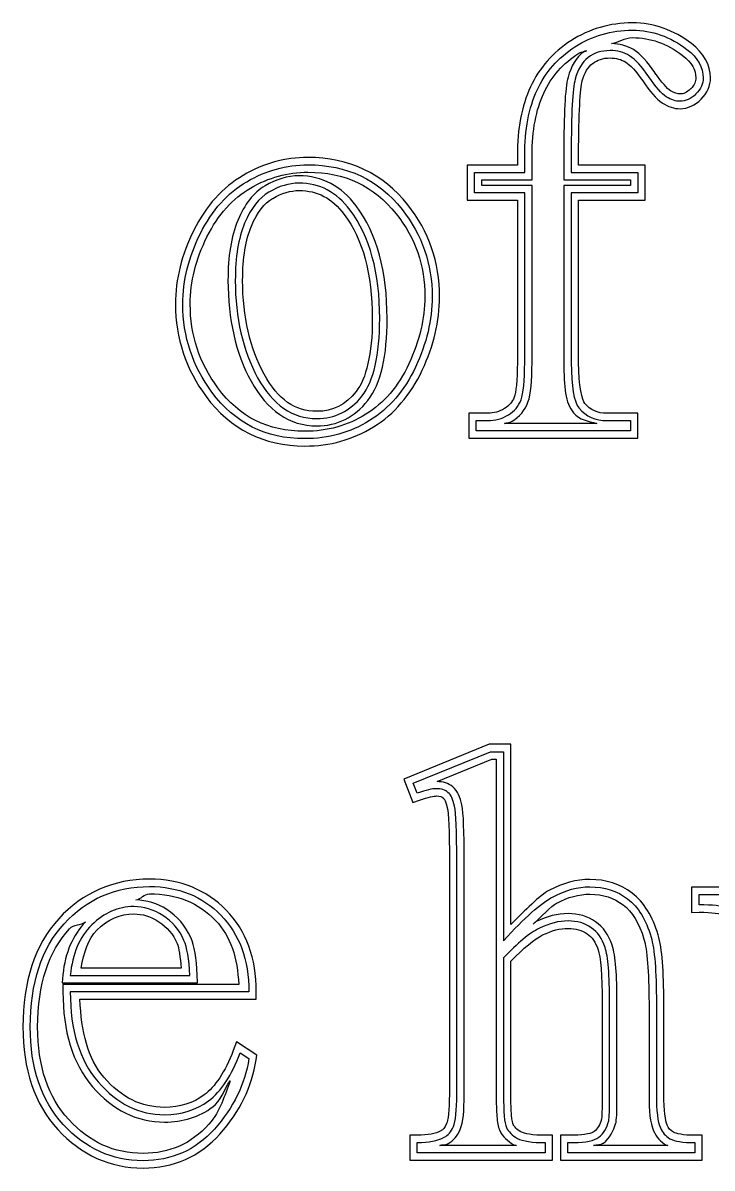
# Model space of a CAD drawing. Extents: x 35 to 204, y 106 to 197.
# Drawn here: x 140.63 to 153.68, y 121.45 to 143.13 of the extents above; entities that cross this region are included whole.
import ezdxf

# ---------------------------------------------------------------- set-up
doc = ezdxf.new("R2010")
doc.units = 0
doc.layers.add('Plast_1', color=7, linetype='CONTINUOUS')

msp = doc.modelspace()

# ---------------------------------------------------------------- linework, layer by layer
at = {"layer": 'Plast_1', "color": 7}
for points in [[(152.16824, 143.13461), (152.16797, 143.13477)], [(151.15428, 142.5625), (151.15628, 142.5645)], [(151.4141, 142.36512), (151.4161, 142.36712)], [(152.36336, 142.03701), (152.36336, 142.03501)], [(152.59366, 142.19137), (152.59366, 142.19337)], [(153.27144, 141.88672), (153.26944, 141.88672), (153.26944, 141.88472)], [(152.73055, 141.61899), (152.73455, 141.61899), (152.73655, 141.61699)], [(153.46897, 141.68925), (153.47097, 141.69125)], [(149.99023, 140.625), (149.99023, 140.44336), (149.03906, 140.44336), (149.03906, 139.78125), (149.99023, 139.78125), (149.99023, 136.70508)], [(150.12898, 136.70522), (150.12898, 139.91983), (149.17848, 139.91983), (149.17848, 140.30431), (150.12898, 140.30431), (150.12898, 140.6247)], [(150.26756, 136.70504), (150.26756, 140.05855), (149.31834, 140.05855), (149.31834, 140.16402), (150.26756, 140.16402), (150.26756, 140.625)], [(150.8711, 140.65623), (150.8711, 140.16404), (152.13087, 140.16404), (152.13087, 140.05857), (150.8711, 140.05857), (150.8711, 139.9199), (150.8711, 136.70506)], [(151.01002, 140.6567), (151.01002, 140.30427), (152.27023, 140.30427), (152.27023, 139.91979), (151.01008, 139.91983)], [(151.15039, 136.70497), (151.15039, 139.78114), (152.41016, 139.78114), (152.41016, 140.44325), (151.15039, 140.44325), (151.15039, 140.65614)], [(145.85752, 139.9609), (145.85742, 139.9609)], [(151.01008, 139.91983), (151.01008, 136.70522)], [(145.35552, 139.81051), (145.35752, 139.81051)], [(146.71094, 139.50582), (146.71294, 139.50582)], [(143.86328, 139.20898), (143.86328, 139.20698)], [(144.11328, 139.08207), (144.11328, 139.08407)], [(144.31836, 136.22656), (144.31836, 136.22856)], [(149.92973, 136.05078), (149.92773, 136.04878), (149.92773, 136.04678)], [(149.42969, 135.74403), (149.07031, 135.74403), (149.07031, 135.27333), (152.27148, 135.27333), (152.27148, 135.74403), (151.6875, 135.74403)], [(151.05274, 135.75193), (151.05274, 135.74993)], [(151.68824, 135.6052), (152.13145, 135.6052), (152.13145, 135.41296), (149.21053, 135.41296), (149.21053, 135.6052), (149.42947, 135.6052)], [(151.4922, 135.55266), (149.74806, 135.55266)], [(149.45508, 129.47656), (147.83789, 128.81445), (148.01367, 128.37695), (148.13867, 128.41995)], [(149.86725, 126.06416), (149.86725, 129.47627), (149.72858, 129.47627), (149.45508, 129.47656)], [(148.09459, 128.55118), (148.01979, 128.73808), (149.48292, 129.33615), (149.7285, 129.33617)], [(149.7285, 129.33617), (149.7285, 125.75844)], [(148.46899, 128.7712), (149.50978, 129.19727)], [(149.50978, 129.19727), (149.58988, 129.19727), (149.58988, 125.48828), (149.58988, 125.39848), (149.58988, 122.8477)], [(148.58594, 128.46095), (148.58794, 128.46095), (148.58794, 128.45895)], [(148.66214, 128.27927), (148.66214, 128.27727), (148.66414, 128.27527)], [(148.70324, 127.27527), (148.70324, 122.84754)], [(148.84216, 122.84816), (148.84216, 127.27493)], [(148.98269, 122.84738), (148.98269, 127.27511)], [(143.02745, 126.92379), (143.02734, 126.92383)], [(143.02712, 126.64448), (143.02734, 126.64453)], [(151.36355, 126.63882), (151.36329, 126.63867)], [(153.28906, 126.77344), (153.28906, 126.29492), (153.43164, 126.29692)], [(155.28327, 123.36123), (155.28327, 126.77334), (153.28906, 126.77344)], [(153.42907, 126.43657), (153.42907, 126.63415), (155.14317, 126.63415), (155.14317, 123.3608)], [(150.73264, 126.4689), (150.73464, 126.4689)], [(143.20117, 126.11719), (143.20317, 126.11719), (143.20317, 126.11519)], [(144.27734, 126.14258), (144.27734, 126.14058)], [(151.30856, 125.89035), (151.31056, 125.88835)], [(151.51759, 125.58757), (151.51759, 125.58557), (151.51959, 125.58557)], [(149.72856, 125.43266), (149.72856, 122.84816)], [(149.86716, 122.84738), (149.86716, 125.36886)], [(141.38672, 125.11518), (141.37302, 124.96284), (141.52731, 124.96284), (143.93747, 124.96284), (143.92947, 125.10933)], [(143.62703, 125.24019), (141.73055, 125.24019)], [(144.7168, 124.93159), (141.38672, 124.93159), (141.38672, 124.79292)], [(141.52643, 125.10163), (143.79054, 125.10163)], [(144.90658, 124.79192), (141.52643, 124.79192)], [(141.70909, 124.6523), (145.04698, 124.6523), (145.04698, 124.79098)], [(151.59769, 124.57776), (151.59769, 122.84729)], [(151.73632, 122.84816), (151.73632, 124.57828)], [(151.87518, 122.84784), (151.87518, 124.57831)], [(152.48243, 124.57813), (152.48243, 122.84766)], [(152.62272, 124.57832), (152.62272, 122.8482)], [(152.76178, 122.84737), (152.76178, 124.57784)], [(145.04496, 123.50581), (145.05866, 123.59371), (144.67194, 123.84371), (144.61144, 123.6816)], [(144.74104, 123.63316), (144.90658, 123.52636)], [(151.85558, 122.31049), (151.85758, 122.31649), (151.85758, 122.32049)], [(141.28906, 122.18359), (141.29106, 122.18159)], [(148.0938, 122.07399), (147.95513, 122.07399), (147.95513, 121.60329), (150.65825, 121.60329), (150.65825, 122.07399), (150.51958, 122.07399)], [(148.54507, 122.16199), (148.54307, 122.15999), (148.54107, 122.15799)], [(149.65438, 122.16801), (149.65438, 122.16601), (149.65638, 122.16401)], [(150.05669, 122.13839), (150.05469, 122.13839)], [(151.0586, 122.07387), (150.80665, 122.07387), (150.80665, 121.60317), (153.48829, 121.60317), (153.48829, 122.07387), (153.34962, 122.07387)], [(152.82618, 122.26524), (152.82618, 122.26724), (152.82618, 122.26924)], [(150.51886, 121.93503), (150.51886, 121.7428), (148.09455, 121.7428), (148.09455, 121.93503)], [(149.9748, 121.88248), (148.52167, 121.88248)], [(148.67011, 121.91178), (148.67211, 121.91378)], [(149.922, 121.89448), (149.924, 121.89248), (149.926, 121.89048)], [(153.34898, 121.93503), (153.34898, 121.7428), (150.94603, 121.7428), (150.94603, 121.93503), (151.05817, 121.93503)], [(152.84181, 121.88267), (151.4336, 121.88267)], [(151.6172, 121.92567), (151.6192, 121.92567), (151.6212, 121.92767)]]:
    msp.add_lwpolyline(points, dxfattribs=at)
for points in [[(152.16788, 142.85548)], [(151.29688, 142.6055)], [(146.02344, 140.58784)], [(146.02262, 140.44848)], [(146.02344, 140.30868)], [(145.85708, 140.10139)], [(145.85742, 140.24019)], [(142.7286, 126.26559)], [(141.52643, 125.10163)]]:
    msp.add_lwpolyline(points, close=True, dxfattribs=at)
for points in [[(152.16797, 143.13477), (151.74142, 143.13477), (151.34998, 143.02125), (151.00391, 142.79688)], [(153.28543, 142.74203), (152.95091, 143.00051), (152.57215, 143.13461), (152.16824, 143.13461)], [(151.07948, 142.68056), (151.403433, 142.890593), (151.766547, 142.99561), (152.16882, 142.99561)], [(152.16882, 142.99561), (152.542613, 142.99561), (152.886147, 142.874573), (153.19942, 142.6325)], [(151.00391, 142.79688), (150.66306, 142.57722), (150.40561, 142.28316), (150.23828, 141.92188)], [(150.36394, 141.86355), (150.520573, 142.201743), (150.759087, 142.47408), (151.07948, 142.68056)], [(151.77335, 142.7422), (151.90798, 142.7718), (152.0205, 142.85548), (152.16788, 142.85548)], [(152.18741, 142.62892), (152.0636, 142.70482), (151.92109, 142.73741), (151.77335, 142.7422)], [(152.16797, 142.85547), (152.51165, 142.85547), (152.82125, 142.74714), (153.11328, 142.52148)], [(153.64871, 142.09359), (153.64871, 142.34111), (153.51405, 142.56465), (153.28543, 142.74203)], [(150.49021, 141.80469), (150.63615, 142.11979), (150.85433, 142.3692), (151.15428, 142.5625)], [(151.24417, 142.58787), (151.1012, 142.47976), (151.00644, 142.31271), (150.9512, 142.10936)], [(151.33046, 142.4776), (151.21654, 142.39216), (151.13466, 142.256883), (151.08482, 142.07177)], [(151.15628, 142.5645), (151.18308, 142.5819), (151.21888, 142.5745), (151.24608, 142.5899)], [(151.29687, 142.60547), (151.28147, 142.59517), (151.25887, 142.59947), (151.24417, 142.58787)], [(151.24608, 142.5899), (151.26158, 142.5989), (151.28118, 142.5969), (151.29688, 142.6055)], [(151.74697, 142.6111), (151.583217, 142.6111), (151.44438, 142.5666), (151.33046, 142.4776)], [(151.4161, 142.36712), (151.5045, 142.43612), (151.60769, 142.47063), (151.74617, 142.47063)], [(151.74617, 142.47063), (151.8582, 142.47063), (151.95435, 142.44493), (152.04305, 142.39053)], [(152.11542, 142.50964), (152.005067, 142.57728), (151.88225, 142.6111), (151.74697, 142.6111)], [(152.47854, 142.11449), (152.34682, 142.310283), (152.22578, 142.442), (152.11542, 142.50964)], [(152.59366, 142.19337), (152.4564, 142.39719), (152.32748, 142.54307), (152.18741, 142.62892)], [(153.11328, 142.52148), (153.29762, 142.37846), (153.36914, 142.24494), (153.36914, 142.09375)], [(153.19942, 142.6325), (153.4059, 142.4723), (153.50914, 142.292523), (153.50914, 142.09317)], [(151.21879, 142.03505), (151.26309, 142.1996), (151.33106, 142.30284), (151.4141, 142.36512)], [(152.04305, 142.39053), (152.12335, 142.34133), (152.23756, 142.224), (152.36336, 142.03701)], [(150.9512, 142.10936), (150.8881, 141.87975), (150.8711, 141.4211), (150.8711, 140.65623)], [(151.08482, 142.07177), (151.034953, 141.890217), (151.01002, 141.418527), (151.01002, 140.6567)], [(151.15039, 140.65614), (151.15039, 141.41492), (151.18209, 141.90155), (151.21879, 142.03505)], [(152.36336, 142.03501), (152.4995, 141.83633), (152.61123, 141.70014), (152.73055, 141.61899)], [(152.80961, 141.73536), (152.72061, 141.795893), (152.610253, 141.92227), (152.47854, 142.11449)], [(152.88858, 141.85152), (152.83008, 141.89132), (152.72041, 142.00666), (152.59366, 142.19137)], [(153.36914, 142.09375), (153.36914, 142.02795), (153.34424, 141.96306), (153.27144, 141.88672)], [(153.50914, 142.09317), (153.50914, 141.98637), (153.46286, 141.884913), (153.3703, 141.7888)], [(153.47097, 141.69125), (153.58144, 141.80596), (153.64871, 141.94649), (153.64871, 142.09359)], [(150.23828, 141.92188), (150.07089, 141.56048), (149.99023, 141.12764), (149.99023, 140.625)], [(150.12898, 140.6247), (150.12898, 141.112407), (150.2073, 141.525357), (150.36394, 141.86355)], [(150.26756, 140.625), (150.26756, 141.09777), (150.34436, 141.4897), (150.49021, 141.80469)], [(153.07022, 141.78902), (153.02222, 141.78902), (152.96222, 141.80752), (152.88858, 141.85152)], [(153.26944, 141.88472), (153.19704, 141.81312), (153.13595, 141.78902), (153.07022, 141.78902)], [(152.73655, 141.61699), (152.84474, 141.55039), (152.95632, 141.50957), (153.07053, 141.50957)], [(153.07126, 141.64996), (152.989387, 141.64996), (152.90217, 141.678427), (152.80961, 141.73536)], [(153.07053, 141.50957), (153.21763, 141.50957), (153.35744, 141.57777), (153.46897, 141.68925)], [(153.3703, 141.7888), (153.27774, 141.69624), (153.17806, 141.64996), (153.07126, 141.64996)], [(146.02344, 140.58789), (145.59313, 140.58789), (145.18152, 140.47316), (144.79883, 140.24805)], [(147.91602, 139.69136), (147.44414, 140.28308), (146.79923, 140.58784), (146.02344, 140.58784)], [(144.8692, 140.12809), (145.232313, 140.341683), (145.616787, 140.44848), (146.02262, 140.44848)], [(144.93945, 140.0079), (145.28299, 140.20998), (145.64208, 140.30868), (146.02344, 140.30868)], [(146.02262, 140.44848), (146.763087, 140.44848), (147.357593, 140.167247), (147.80614, 139.60478)], [(146.02344, 140.30859), (146.72858, 140.30859), (147.27205, 140.05079), (147.69727, 139.51758)], [(144.79883, 140.24805), (144.40953, 140.02287), (144.0972, 139.67312), (143.86328, 139.20898)], [(143.98812, 139.14555), (144.212393, 139.590543), (144.506087, 139.918057), (144.8692, 140.12809)], [(145.85742, 140.24019), (145.64067, 140.24019), (145.4243, 140.17489), (145.21484, 140.05074)], [(145.85708, 140.10139), (145.668407, 140.10139), (145.47795, 140.04443), (145.28571, 139.93051)], [(146.8236, 139.58876), (146.570847, 139.930513), (146.248673, 140.10139), (145.85708, 140.10139)], [(146.93555, 139.67184), (146.66231, 140.04128), (146.2896, 140.24019), (145.85742, 140.24019)], [(144.11328, 139.08407), (144.3278, 139.50914), (144.60292, 139.81325), (144.93945, 140.0079)], [(145.21484, 140.05074), (144.99248, 139.92068), (144.82248, 139.6962), (144.69727, 139.39644)], [(145.28571, 139.93051), (145.097037, 139.820157), (144.94396, 139.62436), (144.82648, 139.34312)], [(145.35752, 139.81051), (145.53254, 139.91422), (145.69693, 139.9609), (145.85752, 139.9609)], [(145.85742, 139.9609), (146.20843, 139.9609), (146.47866, 139.81988), (146.71094, 139.50582)], [(144.95513, 139.28902), (145.06487, 139.55174), (145.20053, 139.71986), (145.35552, 139.81051)], [(147.52344, 137.53902), (147.52344, 138.42765), (147.33268, 139.14232), (146.93555, 139.67184)], [(148.51758, 137.94917), (148.51758, 138.60059), (148.31515, 139.18777), (147.91602, 139.69136)], [(146.71294, 139.50582), (147.06339, 139.03855), (147.24419, 138.38763), (147.24419, 137.53902)], [(147.38429, 137.53824), (147.38429, 138.40686), (147.197393, 139.090367), (146.8236, 139.58876)], [(147.69727, 139.51758), (148.05995, 139.05998), (148.23828, 138.54377), (148.23828, 137.94922)], [(147.80614, 139.60478), (148.187053, 139.124187), (148.37751, 138.572397), (148.37751, 137.94941)], [(143.86328, 139.20698), (143.63412, 138.74864), (143.51758, 138.28192), (143.51758, 137.8105)], [(144.69727, 139.39644), (144.56979, 139.09126), (144.51172, 138.71353), (144.51172, 138.25973)], [(144.82648, 139.34312), (144.709007, 139.061887), (144.65027, 138.700557), (144.65027, 138.25913)], [(144.78911, 138.25973), (144.78911, 138.68878), (144.84761, 139.03174), (144.95513, 139.28902)], [(143.65705, 137.81058), (143.65705, 138.259127), (143.767407, 138.704117), (143.98812, 139.14555)], [(143.79687, 137.81059), (143.79687, 138.23564), (143.90164, 138.65816), (144.11328, 139.08207)], [(144.51172, 138.25973), (144.51172, 137.52937), (144.65509, 136.88942), (144.94922, 136.34957)], [(144.65027, 138.25913), (144.65027, 137.547143), (144.790887, 136.933053), (145.07212, 136.41686)], [(145.19536, 136.48434), (144.92702, 136.97687), (144.78911, 137.56611), (144.78911, 138.25973)], [(148.23828, 137.94922), (148.23828, 137.53366), (148.13819, 137.11245), (147.93555, 136.67969)], [(148.37751, 137.94941), (148.37751, 137.511543), (148.272493, 137.068333), (148.06246, 136.61978)], [(148.18945, 136.5605), (148.40688, 137.02484), (148.51758, 137.489), (148.51758, 137.94917)], [(143.51758, 137.8105), (143.51758, 137.16759), (143.71332, 136.57914), (144.0957, 136.06245)], [(144.20705, 136.14453), (143.840383, 136.639357), (143.65705, 137.194707), (143.65705, 137.81058)], [(144.31836, 136.22856), (143.96818, 136.70114), (143.79687, 137.2224), (143.79687, 137.81059)], [(147.24419, 137.53902), (147.24419, 136.85986), (147.12774, 136.39772), (146.93755, 136.15621)], [(147.04788, 136.06977), (147.272153, 136.354563), (147.38429, 136.844053), (147.38429, 137.53824)], [(147.1582, 135.98434), (147.41656, 136.31241), (147.52344, 136.82981), (147.52344, 137.53902)], [(147.93555, 136.67969), (147.73501, 136.25143), (147.4646, 135.9372), (147.11914, 135.72461)], [(148.06246, 136.61978), (147.85242, 136.171227), (147.562283, 135.833033), (147.19205, 135.6052)], [(149.99023, 136.70508), (149.99023, 136.36237), (149.96003, 136.13007), (149.92973, 136.05078)], [(150.05958, 136.00035), (150.105847, 136.12139), (150.12898, 136.356347), (150.12898, 136.70522)], [(150.18946, 135.95113), (150.25166, 136.11393), (150.26756, 136.35), (150.26756, 136.70504)], [(150.8711, 136.70506), (150.8711, 136.23921), (150.8985, 135.93928), (151.05274, 135.75193)], [(151.01008, 136.70522), (151.01008, 136.249547), (151.059917, 135.961193), (151.15959, 135.84016)], [(151.26758, 135.92958), (151.22248, 135.98428), (151.15039, 136.25947), (151.15039, 136.70497)], [(145.07212, 136.41686), (145.356913, 135.900673), (145.730703, 135.64258), (146.19349, 135.64258)], [(146.19341, 135.78121), (145.78303, 135.78121), (145.46449, 135.99749), (145.19536, 136.48434)], [(147.26562, 135.48628), (147.66063, 135.72936), (147.96991, 136.09165), (148.18945, 136.5605)], [(145.96484, 135.40234), (145.265, 135.40234), (144.73025, 135.6695), (144.31836, 136.22656)], [(144.94922, 136.34957), (145.24945, 135.8054), (145.67871, 135.50387), (146.19336, 135.50387)], [(144.0957, 136.06245), (144.55244, 135.44474), (145.19087, 135.123), (145.96484, 135.123)], [(145.96388, 135.26345), (145.226973, 135.26345), (144.641363, 135.557143), (144.20705, 136.14453)], [(146.19336, 135.50387), (146.57702, 135.50387), (146.91239, 135.6722), (147.1582, 135.98434)], [(146.93755, 136.15621), (146.7348, 135.89876), (146.50037, 135.78121), (146.19341, 135.78121)], [(146.19349, 135.64258), (146.538803, 135.64258), (146.8236, 135.784977), (147.04788, 136.06977)], [(149.92773, 136.04678), (149.89553, 135.95548), (149.84003, 135.88886), (149.74609, 135.83193)], [(149.81928, 135.712), (149.93676, 135.7832), (150.01686, 135.879317), (150.05958, 136.00035)], [(149.89063, 135.59176), (150.03084, 135.67676), (150.13595, 135.80153), (150.18946, 135.95113)], [(149.74609, 135.83193), (149.64999, 135.77363), (149.54883, 135.74403), (149.42969, 135.74403)], [(151.05274, 135.74993), (151.16102, 135.62117), (151.33134, 135.59396), (151.4922, 135.55266)], [(151.15959, 135.84016), (151.29131, 135.68352), (151.467527, 135.6052), (151.68824, 135.6052)], [(151.6875, 135.74403), (151.50052, 135.74403), (151.37434, 135.80333), (151.26758, 135.92958)], [(147.19205, 135.6052), (146.825383, 135.377367), (146.415993, 135.26345), (145.96388, 135.26345)], [(147.11914, 135.72461), (146.77431, 135.51034), (146.39352, 135.40234), (145.96484, 135.40234)], [(149.42947, 135.6052), (149.571863, 135.6052), (149.7018, 135.6408), (149.81928, 135.712)], [(149.74806, 135.55266), (149.79426, 135.57076), (149.84766, 135.56566), (149.89063, 135.59176)], [(145.96484, 135.123), (146.44039, 135.123), (146.87713, 135.24488), (147.26562, 135.48628)], [(148.4577, 128.63658), (148.382947, 128.63658), (148.26191, 128.608113), (148.09459, 128.55118)], [(148.67664, 128.56718), (148.62324, 128.613447), (148.55026, 128.63658), (148.4577, 128.63658)], [(148.76586, 128.6716), (148.68566, 128.7404), (148.57939, 128.769), (148.46899, 128.7712)], [(148.93579, 128.33175), (148.90799, 128.47471), (148.86169, 128.59188), (148.76586, 128.6716)], [(148.13867, 128.41995), (148.29999, 128.47485), (148.41769, 128.49805), (148.45703, 128.49805)], [(148.45703, 128.49805), (148.52633, 128.49805), (148.56269, 128.48105), (148.58594, 128.46095)], [(148.58794, 128.45895), (148.60374, 128.44615), (148.64044, 128.39095), (148.66214, 128.27927)], [(148.79946, 128.30553), (148.774527, 128.433683), (148.733587, 128.5209), (148.67664, 128.56718)], [(148.66414, 128.27527), (148.68334, 128.18897), (148.70324, 127.83181), (148.70324, 127.27527)], [(148.84216, 127.27493), (148.84216, 127.833837), (148.827927, 128.17737), (148.79946, 128.30553)], [(148.98269, 127.27511), (148.98269, 127.83432), (148.97369, 128.16114), (148.93579, 128.33175)], [(143.02734, 126.92383), (142.34571, 126.92383), (141.76094, 126.66942), (141.30664, 126.17383)], [(144.47863, 126.3359), (144.10101, 126.72495), (143.60648, 126.92379), (143.02745, 126.92379)], [(151.36334, 126.91768), (151.10691, 126.91768), (150.85011, 126.84838), (150.60162, 126.71455)], [(152.16217, 126.65987), (151.938, 126.832), (151.66666, 126.91768), (151.36334, 126.91768)], [(141.40895, 126.07883), (141.839703, 126.548743), (142.379033, 126.7837), (143.02694, 126.7837)], [(142.76931, 126.5312), (142.86711, 126.5438), (142.9225, 126.64448), (143.02712, 126.64448)], [(143.02694, 126.7837), (143.575167, 126.7837), (144.025497, 126.602143), (144.37793, 126.23903)], [(143.02734, 126.64453), (143.54477, 126.64453), (143.95009, 126.47975), (144.27734, 126.14258)], [(150.60162, 126.71455), (150.40366, 126.6108), (150.13792, 126.33766), (149.86725, 126.06416)], [(150.66832, 126.59146), (150.899713, 126.71606), (151.131107, 126.77836), (151.3625, 126.77836)], [(150.73464, 126.4689), (150.94895, 126.5843), (151.1572, 126.63882), (151.36355, 126.63882)], [(151.3625, 126.77836), (151.64018, 126.77836), (151.878697, 126.70182), (152.07805, 126.54874)], [(151.36329, 126.63867), (151.61534, 126.63867), (151.81766, 126.57157), (151.9922, 126.4375)], [(152.65436, 125.8669), (152.55255, 126.21378), (152.39105, 126.48412), (152.16217, 126.65987)], [(142.7279, 126.40457), (142.432427, 126.40457), (142.167213, 126.28887), (141.93226, 126.05747)], [(143.27791, 126.23369), (143.103477, 126.34761), (142.92014, 126.40457), (142.7279, 126.40457)], [(143.3533, 126.34956), (143.17203, 126.46794), (142.97364, 126.52299), (142.76931, 126.5312)], [(149.7285, 125.75844), (150.123653, 126.192747), (150.436927, 126.47042), (150.66832, 126.59146)], [(150.28928, 126.07242), (150.4379, 126.20337), (150.63434, 126.41748), (150.73264, 126.4689)], [(151.9922, 126.4375), (152.16202, 126.3071), (152.29629, 126.09721), (152.38673, 125.78906)], [(152.07805, 126.54874), (152.277403, 126.395667), (152.42514, 126.155373), (152.52126, 125.82786)], [(153.95772, 126.36717), (153.8616, 126.41697), (153.685383, 126.440103), (153.42907, 126.43657)], [(142.02938, 125.95894), (142.2435, 126.16983), (142.46954, 126.26558), (142.7286, 126.26559)], [(142.72852, 126.26563), (142.8932, 126.26563), (143.04638, 126.21833), (143.20117, 126.11719)], [(143.6784, 125.76378), (143.589407, 125.963133), (143.45591, 126.11977), (143.27791, 126.23369)], [(143.80642, 125.82026), (143.70752, 126.04172), (143.5529, 126.22146), (143.3533, 126.34956)], [(144.37793, 126.23903), (144.730363, 125.879477), (144.90658, 125.397107), (144.90658, 124.79192)], [(145.04698, 124.79098), (145.04698, 125.42324), (144.85845, 125.9484), (144.47863, 126.3359)], [(150.95135, 126.27166), (150.75224, 126.27166), (150.54982, 126.21936), (150.34588, 126.11932)], [(151.46893, 126.11737), (151.32263, 126.22065), (151.14548, 126.27166), (150.95135, 126.27166)], [(153.43164, 126.29692), (153.67868, 126.29992), (153.84263, 126.27002), (153.89258, 126.24422)], [(141.30664, 126.17383), (140.85138, 125.67684), (140.62891, 124.98533), (140.62891, 124.125)], [(140.76816, 124.12443), (140.76816, 124.961017), (140.981757, 125.612483), (141.40895, 126.07883)], [(140.9082, 124.12495), (140.9082, 124.93779), (141.11259, 125.54862), (141.51172, 125.98433)], [(141.81641, 126.11714), (141.5759, 125.86511), (141.42656, 125.5317), (141.38672, 125.11518)], [(141.51172, 125.98433), (141.59362, 126.07363), (141.72726, 126.04623), (141.81641, 126.11714)], [(141.93226, 126.05747), (141.700867, 125.829637), (141.56559, 125.511023), (141.52643, 125.10163)], [(143.20317, 126.11519), (143.35895, 126.01549), (143.47192, 125.88376), (143.55083, 125.70699)], [(144.27734, 126.14058), (144.56854, 125.84349), (144.68627, 125.42398), (144.7168, 124.93159)], [(150.40672, 125.99335), (150.218047, 125.900797), (149.991993, 125.7139), (149.72856, 125.43266)], [(150.34588, 126.11932), (150.32888, 126.11132), (150.30648, 126.08192), (150.28928, 126.07242)], [(150.95139, 126.13219), (150.776957, 126.13219), (150.5954, 126.08591), (150.40672, 125.99335)], [(150.46872, 125.86691), (150.64214, 125.95201), (150.80138, 125.99191), (150.95114, 125.99191)], [(150.95114, 125.99191), (151.09877, 125.99191), (151.2128, 125.95791), (151.30856, 125.89035)], [(151.38926, 126.00403), (151.268227, 126.08947), (151.12227, 126.13219), (150.95139, 126.13219)], [(151.65092, 125.63024), (151.59752, 125.79756), (151.5103, 125.922157), (151.38926, 126.00403)], [(151.78338, 125.67206), (151.72298, 125.86124), (151.61744, 126.01609), (151.46893, 126.11737)], [(141.73055, 125.24019), (141.78585, 125.52914), (141.86078, 125.79294), (142.02938, 125.95894)], [(143.79054, 125.10163), (143.77274, 125.414903), (143.73536, 125.63562), (143.6784, 125.76378)], [(143.92947, 125.10933), (143.91127, 125.42994), (143.87827, 125.65848), (143.80642, 125.82026)], [(149.86716, 125.36886), (150.10512, 125.61671), (150.31661, 125.79229), (150.46872, 125.86691)], [(151.31056, 125.88835), (151.40296, 125.82585), (151.47147, 125.73209), (151.51759, 125.58757)], [(152.38673, 125.78906), (152.44483, 125.59353), (152.48243, 125.17811), (152.48243, 124.57813)], [(152.52126, 125.82786), (152.5889, 125.60002), (152.62272, 125.183507), (152.62272, 124.57832)], [(152.76178, 124.57784), (152.76178, 125.18822), (152.73158, 125.60675), (152.65436, 125.8669)], [(143.55083, 125.70699), (143.58283, 125.63499), (143.60623, 125.43817), (143.62703, 125.24019)], [(151.51959, 125.58557), (151.56189, 125.4611), (151.59769, 125.10679), (151.59769, 124.57776)], [(151.73632, 124.57828), (151.73632, 125.112273), (151.707853, 125.462927), (151.65092, 125.63024)], [(151.87518, 124.57831), (151.87518, 125.11535), (151.85428, 125.46167), (151.78338, 125.67206)], [(141.38672, 124.79292), (141.38372, 124.04379), (141.56692, 123.43589), (141.94922, 122.99214)], [(141.52643, 124.79192), (141.523097, 124.065693), (141.699313, 123.496103), (142.05508, 123.08315)], [(142.16027, 123.17379), (141.8593, 123.52313), (141.73307, 124.03616), (141.70909, 124.6523)], [(140.62891, 124.125), (140.62891, 123.32742), (140.8464, 122.67165), (141.28906, 122.18359)], [(141.39293, 122.27683), (140.976417, 122.736057), (140.76816, 123.351923), (140.76816, 124.12443)], [(141.49609, 122.37104), (141.10573, 122.80144), (140.9082, 123.37752), (140.9082, 124.12495)], [(144.61144, 123.6816), (144.457, 123.26976), (144.26634, 122.9928), (144.0587, 122.83785)], [(144.14298, 122.72538), (144.381493, 122.903373), (144.580847, 123.205967), (144.74104, 123.63316)], [(144.90658, 123.52636), (144.83182, 123.038653), (144.614663, 122.593663), (144.25511, 122.19139)], [(144.35941, 122.09761), (144.73443, 122.51718), (144.966, 122.99067), (145.04496, 123.50581)], [(143.31066, 122.60348), (142.87003, 122.60348), (142.49599, 122.78435), (142.16027, 123.17379)], [(141.94922, 122.99214), (142.32548, 122.55567), (142.79, 122.32417), (143.31055, 122.32417)], [(142.05508, 123.08315), (142.411073, 122.670197), (142.829363, 122.46372), (143.30995, 122.46372)], [(144.55078, 123.10347), (144.44397, 122.82367), (144.37344, 122.53466), (144.15039, 122.28511)], [(144.22656, 122.61323), (144.36245, 122.71464), (144.44317, 122.93929), (144.55078, 123.10347)], [(143.30995, 122.46372), (143.630343, 122.46372), (143.90802, 122.55094), (144.14298, 122.72538)], [(144.0587, 122.83785), (143.84845, 122.68224), (143.60503, 122.60348), (143.31066, 122.60348)], [(148.70324, 122.84754), (148.70324, 122.54787), (148.67284, 122.34694), (148.65054, 122.2948)], [(148.77806, 122.23941), (148.820793, 122.33909), (148.84216, 122.542007), (148.84216, 122.84816)], [(148.90649, 122.18331), (148.96959, 122.33053), (148.98269, 122.53473), (148.98269, 122.84738)], [(149.58988, 122.8477), (149.58988, 122.67791), (149.59388, 122.54017), (149.60358, 122.42973)], [(149.72856, 122.84816), (149.72856, 122.513527), (149.74636, 122.30527), (149.78196, 122.22339)], [(149.88086, 122.45285), (149.87286, 122.55065), (149.86716, 122.68253), (149.86716, 122.84738)], [(151.59769, 122.84729), (151.59769, 122.57476), (151.58729, 122.39701), (151.58399, 122.37658)], [(151.72032, 122.34621), (151.730987, 122.403143), (151.73632, 122.57046), (151.73632, 122.84816)], [(151.85758, 122.32049), (151.87578, 122.41779), (151.87518, 122.56835), (151.87518, 122.84784)], [(152.48243, 122.84766), (152.48243, 122.53046), (152.50183, 122.31271), (152.57033, 122.15625)], [(152.62272, 122.8482), (152.62272, 122.538487), (152.647653, 122.32667), (152.69752, 122.21275)], [(152.82618, 122.26924), (152.79498, 122.34064), (152.76178, 122.54514), (152.76178, 122.84737)], [(143.31055, 122.32417), (143.65626, 122.32417), (143.96724, 122.42067), (144.22656, 122.61323)], [(142.9043, 121.73237), (142.35298, 121.73237), (141.8942, 121.9392), (141.49609, 122.37104)], [(144.15039, 122.28511), (143.81441, 121.91323), (143.41048, 121.73237), (142.9043, 121.73237)], [(148.65054, 122.2948), (148.61654, 122.2154), (148.57964, 122.17929), (148.54507, 122.16199)], [(149.60358, 122.42973), (149.61258, 122.31928), (149.62268, 122.24081), (149.65438, 122.16801)], [(149.91016, 122.28097), (149.90616, 122.29117), (149.88916, 122.35607), (149.88086, 122.45285)], [(151.58399, 122.37658), (151.55459, 122.26798), (151.50729, 122.19714), (151.44728, 122.14807)], [(151.53342, 122.03649), (151.62242, 122.10769), (151.68472, 122.21093), (151.72032, 122.34621)], [(151.6212, 121.92767), (151.73677, 122.02017), (151.81423, 122.15336), (151.85558, 122.31049)], [(141.29106, 122.18159), (141.73309, 121.70209), (142.28088, 121.45308), (142.90434, 121.45308)], [(142.90412, 121.59332), (142.316733, 121.59332), (141.813003, 121.821157), (141.39293, 122.27683)], [(144.25511, 122.19139), (143.895557, 121.792677), (143.445227, 121.59332), (142.90412, 121.59332)], [(142.90434, 121.45308), (143.47971, 121.45308), (143.97655, 121.67305), (144.35941, 122.09761)], [(148.54107, 122.15799), (148.44637, 122.10659), (148.29647, 122.07399), (148.0938, 122.07399)], [(148.60718, 122.03649), (148.67838, 122.07209), (148.73534, 122.13973), (148.77806, 122.23941)], [(148.67211, 121.91378), (148.77863, 121.96798), (148.85548, 122.06429), (148.90649, 122.18331)], [(149.65638, 122.16401), (149.70998, 122.0519), (149.80413, 121.96182), (149.922, 121.89448)], [(149.78196, 122.22339), (149.821093, 122.14151), (149.89051, 122.07209), (149.99021, 122.01513)], [(150.05469, 122.13839), (149.97719, 122.18349), (149.93456, 122.23109), (149.91016, 122.28097)], [(150.51958, 122.07399), (150.28134, 122.07399), (150.11981, 122.10619), (150.05669, 122.13839)], [(151.44728, 122.14807), (151.40328, 122.11527), (151.2716, 122.07387), (151.0586, 122.07387)], [(152.57033, 122.15625), (152.61763, 122.04429), (152.70132, 121.95126), (152.80861, 121.88867)], [(152.69752, 122.21275), (152.73312, 122.12731), (152.793637, 122.05967), (152.87907, 122.00983)], [(152.94923, 122.13047), (152.88653, 122.16707), (152.85023, 122.20747), (152.82618, 122.26524)], [(153.34962, 122.07387), (153.13196, 122.07387), (152.98805, 122.10787), (152.94923, 122.13047)], [(148.09455, 121.93503), (148.311703, 121.93503), (148.48258, 121.96885), (148.60718, 122.03649)], [(148.52167, 121.88248), (148.56627, 121.89758), (148.63051, 121.89048), (148.67011, 121.91178)], [(149.926, 121.89048), (149.9378, 121.88448), (149.9624, 121.88848), (149.9748, 121.88248)], [(149.99021, 122.01513), (150.09345, 121.96173), (150.269667, 121.93503), (150.51886, 121.93503)], [(151.05817, 121.93503), (151.286003, 121.93503), (151.44442, 121.96885), (151.53342, 122.03649)], [(151.4336, 121.88267), (151.4887, 121.90187), (151.57294, 121.89167), (151.6172, 121.92567)], [(152.80861, 121.88867), (152.81661, 121.88367), (152.83341, 121.88667), (152.84181, 121.88267)], [(152.87907, 122.00983), (152.96451, 121.959963), (153.121147, 121.93503), (153.34898, 121.93503)]]:
    msp.add_open_spline(points, degree=3, dxfattribs=at)

doc.saveas('drawing.dxf')
